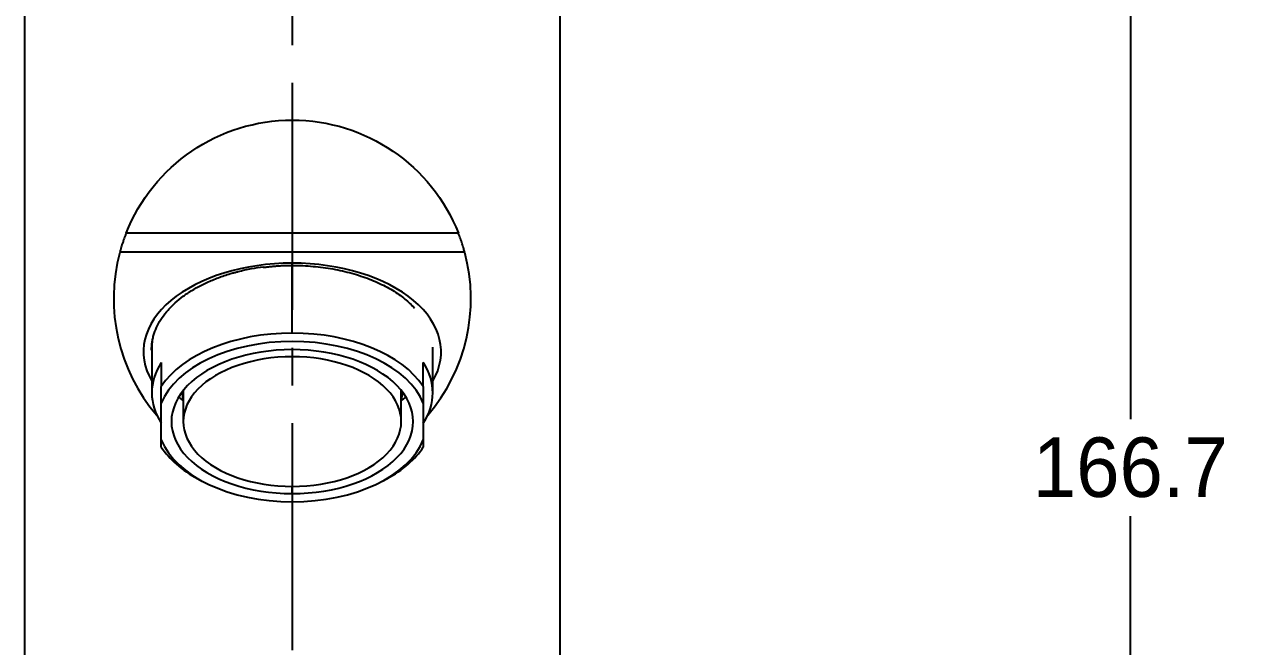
# Model space of a CAD drawing. Extents: x 10319 to 11160, y -16029 to -15435.
# Drawn here: x 10742.3 to 10844.6, y -15709 to -15656.8 of the extents above; entities that cross this region are included whole.
import ezdxf

# ---------------------------------------------------------------- set-up
doc = ezdxf.new("R2010")
doc.units = 0
doc.header["$MEASUREMENT"] = 0
doc.linetypes.add('CENTER2', pattern=[28.575, 19.05, -3.175, 3.175, -3.175])
doc.layers.get('0').update_dxf_attribs({"linetype": 'CONTINUOUS'})
doc.layers.get('Defpoints').update_dxf_attribs({"linetype": 'CONTINUOUS'})
doc.layers.add('CENTER', color=1, linetype='CENTER2')
doc.layers.add('DIM_', color=3, linetype='CONTINUOUS', lineweight=9)
doc.styles.get("Standard").update_dxf_attribs({"font": 'Gulim.ttf'})
doc.dimstyles.new('사본(2) STANDARD', dxfattribs={"dimscale": 0, "dimtxt": 5, "dimasz": 5, "dimexe": 1.25, "dimexo": 0.625, "dimgap": 1.5, "dimtad": 3, "dimtih": 1, "dimtoh": 1, "dimdec": 1, "dimzin": 9, "dimdsep": 46, "dimtxsty": 'Standard', "dimcen": 2.5, "dimclrd": 3, "dimclre": 3, "dimclrt": 4, "dimadec": 0, "dimazin": 0, "dimtfac": 1, "dimtdec": 1, "dimtmove": 0, "dimatfit": 3, "dimfxl": 1.25, "dimtfill": 1, "dimtolj": 1, "dimtzin": 0, "dimarcsym": 0})

# ---------------------------------------------------------------- blocks, each defined once
blk = doc.blocks.new('*D115')
at = {"layer": 'Defpoints', "color": 0, "transparency": 16777216}
for p in [(10764.83, -15610.64), (10835.21, -15610.64), (10790.83, -15777.29)]:
    blk.add_point(p, dxfattribs=at)
at = {"layer": 'DIM_', "color": 3, "lineweight": -2, "transparency": 16777216}
for p, q in [((10765.46, -15610.64), (10836.46, -15610.64)), ((10835.21, -15615.64), (10835.21, -15689.89)), ((10835.21, -15772.29), (10835.21, -15698.03)), ((10791.46, -15777.29), (10836.46, -15777.29))]:
    blk.add_line(p, q, dxfattribs=at)
at = {"layer": 'DIM_', "color": 3, "transparency": 16777216}
for points in [[(10834.37, -15615.64), (10836.04, -15615.64), (10835.21, -15610.64)], [(10834.37, -15772.29), (10836.04, -15772.29), (10835.21, -15777.29)]]:
    blk.add_solid(points, dxfattribs=at)
at = {"layer": 'DIM_', "color": 4, "transparency": 16777216, "insert": (10835.21, -15693.96), "char_height": 5, "attachment_point": 5, "bg_fill": 3, "box_fill_scale": 1.25, "bg_fill_color": 256, "bg_fill_true_color": 13158600, "bg_fill_transparency": 0}
blk.add_mtext('\\A1;166.7', dxfattribs=at)

msp = doc.modelspace()

# ---------------------------------------------------------------- linework, layer by layer
at = {"extrusion": (-1, -2.22045e-16, 6.12323e-17)}
for p, q in [((10742.33, -15639.29), (10742.33, -15768.75)), ((10753.03, -15683.84), (10753.03, -15687.69)), ((10753.83, -15685.15), (10753.83, -15687.16)), ((10755.68, -15687.61), (10755.68, -15690.1)), ((10753.83, -15691.64), (10753.83, -15688.56)), ((10755.66, -15688.33), (10755.68, -15688.33)), ((10756.9, -15694.9), (10757.24, -15695.09))]:
    msp.add_line(p, q, dxfattribs=at)
msp.add_arc((10764.83, -15679.79), 15, 164.9433, 220.7087)
for centre, major_axis, start_param, end_param in [((10764.83, -15683.84), (-11.8, 0), 6.205038, 6.283185), ((10764.83, -15687.69), (-11.8, 0), 5.912843, 6.653528), ((10764.83, -15687.61), (9.25, 0), 3.142292, 3.271689), ((10764.83, -15687.61), (-9.15, 0), 6.259868, 6.283185), ((10764.83, -15689.7), (-11.8, 0), 0.370343, 0.834187)]:
    msp.add_ellipse(centre, major_axis=major_axis, ratio=0.595228, start_param=start_param, end_param=end_param)
for points, knots in [([(10750.88, -15674.28), (10750.85, -15674.36), (10750.79, -15674.51), (10750.73, -15674.66), (10750.68, -15674.81), (10750.66, -15674.88), (10750.62, -15674.99), (10750.61, -15675.03), (10750.58, -15675.1), (10750.57, -15675.13), (10750.54, -15675.24), (10750.52, -15675.31), (10750.48, -15675.44), (10750.46, -15675.5), (10750.43, -15675.58), (10750.43, -15675.59), (10750.42, -15675.62), (10750.41, -15675.67), (10750.4, -15675.71), (10750.37, -15675.79), (10750.36, -15675.84), (10750.35, -15675.89)], [0, 0, 0, 0, 0.125, 0.25, 0.25, 0.375, 0.375, 0.4375, 0.4375, 0.5, 0.5, 0.625, 0.625, 0.75, 0.75, 0.78125, 0.78125, 0.8125, 0.875, 0.875, 1, 1, 1, 1]), ([(10753.01, -15684.11), (10753.01, -15683.87), (10753.03, -15683.64), (10753.08, -15683.29), (10753.11, -15683.17), (10753.15, -15683), (10753.16, -15682.94), (10753.2, -15682.83), (10753.21, -15682.77), (10753.31, -15682.48), (10753.4, -15682.26), (10753.62, -15681.81), (10753.75, -15681.59), (10754.05, -15681.16), (10754.21, -15680.95), (10754.44, -15680.69), (10754.49, -15680.64), (10754.58, -15680.54), (10754.73, -15680.38), (10754.89, -15680.24), (10755.21, -15679.94), (10755.44, -15679.76), (10755.92, -15679.4), (10756.18, -15679.22), (10756.59, -15678.98), (10756.73, -15678.89), (10756.91, -15678.8), (10756.95, -15678.78), (10757.02, -15678.74), (10757.13, -15678.68), (10757.25, -15678.62), (10757.62, -15678.43), (10757.93, -15678.3), (10758.57, -15678.04), (10758.9, -15677.91), (10759.41, -15677.75), (10759.59, -15677.69), (10759.85, -15677.62), (10759.98, -15677.58), (10760.12, -15677.55), (10760.21, -15677.52), (10760.25, -15677.51), (10760.66, -15677.41), (10761.02, -15677.33), (10761.73, -15677.2), (10762.07, -15677.14), (10762.41, -15677.1)], [0, 0, 0, 0, 0.071905, 0.071905, 0.107857, 0.107857, 0.125834, 0.125834, 0.14381, 0.14381, 0.215715, 0.215715, 0.28762, 0.28762, 0.359525, 0.359525, 0.377501, 0.377501, 0.395477, 0.43143, 0.43143, 0.503335, 0.503335, 0.57524, 0.57524, 0.611192, 0.611192, 0.62018, 0.62018, 0.629168, 0.647144, 0.647144, 0.719049, 0.719049, 0.790954, 0.790954, 0.826907, 0.826907, 0.844883, 0.853871, 0.853871, 0.862859, 0.862859, 0.934764, 0.934764, 1, 1, 1, 1])]:
    msp.add_open_spline(points, degree=3, knots=knots)
for points in [[(10753.83, -15688.56), (10753.83, -15688.42), (10753.83, -15688.13), (10753.83, -15687.66), (10753.83, -15687.33), (10753.83, -15687.16)], [(10755.66, -15688.33), (10755.57, -15688.25), (10755.48, -15688.18), (10755.38, -15688.11)], [(10753.83, -15692.24), (10753.83, -15692.19), (10753.83, -15692.06), (10753.83, -15691.86), (10753.83, -15691.72), (10753.83, -15691.64)]]:
    msp.add_open_spline(points, degree=3)
at = {"layer": 'CENTER'}
msp.add_line((10764.83, -15604.52), (10764.83, -15957.83), dxfattribs=at)

# ---------------------------------------------------------------- next in the draw order: dimensions: what is measured, and where the dimension line sits
at = {"layer": 'DIM_'}
dim = msp.add_linear_dim(base=(10835.20677932, -15610.63678762), p1=(10790.83109895, -15777.28678762), p2=(10764.83109895, -15610.63678762), angle=90, dimstyle='사본(2) STANDARD', override={"dimscale": 1, "dimtxt": 5, "dimasz": 5, "dimgap": 1.5, "dimtad": 0}, dxfattribs=at)
dim.commit()
dim.dimension.update_dxf_attribs({"geometry": '*D115', "text_midpoint": (10835.20677932, -15693.96178762)})

# ---------------------------------------------------------------- next in the draw order: linework, layer by layer
at = {"extrusion": (-1, -2.22045e-16, 6.12323e-17)}
for p, q in [((10787.33, -15768.75), (10787.33, -15639.29)), ((10778.78, -15674.28), (10750.88, -15674.28)), ((10779.32, -15675.89), (10750.35, -15675.89)), ((10764.83, -15676.99), (10764.83, -15676.8)), ((10764.83, -15682.68), (10764.83, -15676.99)), ((10764.83, -15684.06), (10764.83, -15684.66)), ((10776.63, -15687.69), (10776.63, -15683.84)), ((10775.83, -15687.16), (10775.83, -15685.15)), ((10773.98, -15690.1), (10773.98, -15687.61)), ((10773.98, -15688.33), (10774, -15688.33)), ((10775.83, -15688.56), (10775.83, -15691.64)), ((10772.42, -15695.09), (10772.76, -15694.9)), ((10764.83, -15696.14), (10764.83, -15695.55))]:
    msp.add_line(p, q, dxfattribs=at)
at = {"extrusion": (-6.12323e-17, -1.35963e-32, -1)}
for start, end in [(21.5255, 90), (90, 158.4745)]:
    msp.add_arc((-10764.83, -15679.79), 15, start, end, dxfattribs=at)
msp.add_arc((10764.83, -15679.79), 15, 319.2913, 15.0567)
for centre, major_axis, start_param, end_param in [((10764.83, -15684.24), (-12.5, 0), 4.712389, 6.619385), ((10764.83, -15684.24), (-12.5, 0), 2.805393, 4.712389), ((10764.83, -15689.7), (-11.8, 0), 4.712389, 5.912843), ((10764.83, -15689.7), (-11.8, 0), 3.511935, 4.712389), ((10764.83, -15690.1), (11.3, 0), 0.230941, 2.910651), ((10764.83, -15690.1), (10.15, 0), 1.570796, 4.712389), ((10764.83, -15690.1), (-10.15, 0), 1.570796, 4.712389), ((10764.83, -15690.1), (9.15, 0), 1.570796, 4.712389), ((10764.83, -15690.1), (-9.15, 0), 1.570796, 4.712389), ((10764.83, -15687.69), (-11.8, 0), 2.77125, 3.511935), ((10764.83, -15687.61), (-9.15, 0), 3.141593, 3.16491), ((10764.83, -15687.61), (9.25, 0), 6.153089, 6.282486), ((10764.83, -15690.1), (11.3, 0), 3.372534, 6.052244), ((10764.83, -15689.7), (-11.8, 0), 2.307406, 2.77125)]:
    msp.add_ellipse(centre, major_axis=major_axis, ratio=0.595228, start_param=start_param, end_param=end_param)
for points, knots in [([(10779.32, -15675.89), (10779.3, -15675.84), (10779.29, -15675.79), (10779.26, -15675.68), (10779.24, -15675.62), (10779.22, -15675.53), (10779.2, -15675.49), (10779.19, -15675.44), (10779.18, -15675.41), (10779.17, -15675.39), (10779.15, -15675.31), (10779.13, -15675.24), (10779.08, -15675.1), (10779.06, -15675.03), (10779.02, -15674.92), (10779.01, -15674.88), (10778.99, -15674.83), (10778.98, -15674.81), (10778.97, -15674.77), (10778.96, -15674.75), (10778.93, -15674.66), (10778.87, -15674.51), (10778.81, -15674.36), (10778.78, -15674.28)], [0, 0, 0, 0, 0.125, 0.125, 0.25, 0.25, 0.3125, 0.34375, 0.34375, 0.375, 0.375, 0.5, 0.5, 0.625, 0.625, 0.6875, 0.6875, 0.71875, 0.71875, 0.75, 0.75, 0.875, 1, 1, 1, 1]), ([(10764.83, -15676.99), (10765.13, -15676.99), (10766, -15677.01), (10767.43, -15677.14), (10769.07, -15677.43), (10770.61, -15677.86), (10772.02, -15678.41), (10773.27, -15679.06), (10774.31, -15679.79), (10774.85, -15680.31), (10775.09, -15680.58)], [0, 0, 0, 0, 0.070157, 0.204852, 0.339463, 0.473771, 0.60766, 0.741058, 0.87401, 1, 1, 1, 1])]:
    msp.add_open_spline(points, degree=3, knots=knots)
for points, degree in [([(10762.39, -15677.16), (10763.58, -15676.98), (10764.83, -15676.99)], 2), ([(10774.28, -15688.11), (10774.19, -15688.18), (10774.09, -15688.25), (10774, -15688.33)], 3), ([(10775.83, -15687.16), (10775.83, -15687.33), (10775.83, -15687.66), (10775.83, -15688.13), (10775.83, -15688.42), (10775.83, -15688.56)], 3), ([(10775.83, -15691.64), (10775.83, -15691.72), (10775.83, -15691.86), (10775.83, -15692.06), (10775.83, -15692.19), (10775.83, -15692.24)], 3)]:
    msp.add_open_spline(points, degree=degree)

doc.saveas('drawing.dxf')
